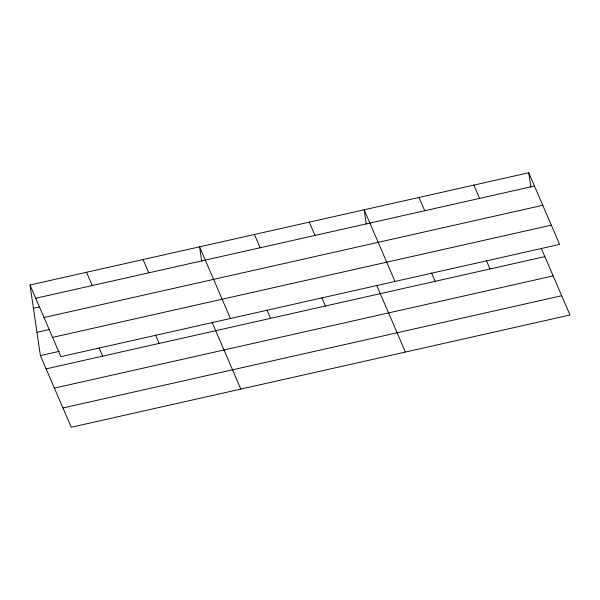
<?xml version="1.0" encoding="UTF-8"?>
<svg xmlns="http://www.w3.org/2000/svg" width="600" height="600" viewBox="0 0 600 600"><rect width="100%" height="100%" fill="white"/><g stroke="black" fill="none" stroke-linecap="round" stroke-linejoin="round"><path stroke-width="0.9" d="M30 284.993L528.743 172.755L559.605 244.41L60.863 356.647L30 284.993L40.395 355.59L71.258 427.245L570 315.007L541.283 248.333M35.715 298.267L534.465 186.038M33.428 308.288L39.81 306.855M44.017 317.535L542.76 205.298M36.968 332.288L49.725 329.415M52.56 337.388L551.31 225.15M40.395 355.59L59.543 351.278M46.11 368.865L544.86 256.627M54.412 388.125L553.155 275.895M62.955 407.978L561.705 295.74M473.888 185.108L479.603 198.382M486.42 260.678L489.998 268.972M419.025 197.452L424.74 210.728M431.558 273.022L435.135 281.317M395.018 281.452L364.163 209.798L366.27 224.13M376.695 285.368L405.412 352.043M309.3 222.142L315.015 235.417M321.84 297.712L325.41 306.015M254.438 234.487L260.153 247.763M266.978 310.058L270.548 318.36M230.43 318.487L199.575 246.833L201.683 261.173M212.115 322.403L240.825 389.085M143.047 259.553L148.77 272.827M155.587 335.123L159.165 343.425M86.528 272.272L92.242 285.548M99.06 347.843L102.637 356.145M528.743 172.755L530.857 187.095"/></g></svg>
